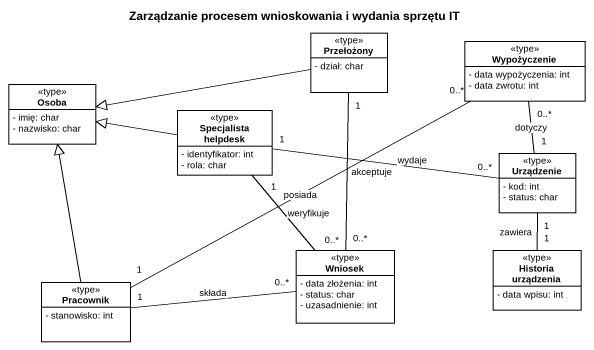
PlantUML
@startuml
title Zarządzanie procesem wnioskowania i wydania sprzętu IT
hide circle
hide empty members
skinparam classAttributeIconSize 0
class Przełożony <<type>> {
  - dział: char
}
class Wypożyczenie <<type>> {
  - data wypożyczenia: int
  - data zwrotu: int
}
class Osoba <<type>> {
  - imię: char
  - nazwisko: char
}
class "Specjalista helpdesk" as Specjalista_helpdesk <<type>> {
  - identyfikator: int
  - rola: char
}
class Urządzenie <<type>> {
  - kod: int
  - status: char
}
class Pracownik <<type>> {
  - stanowisko: int
}
class Wniosek <<type>> {
  - data złożenia: int
  - status: char
  - uzasadnienie: int
}
class "Historia urządzenia" as Historia_urządzenia <<type>> {
  - data wpisu: int
}
Przełożony -left-|> Osoba
Przełożony "1" -- "0..*" Wniosek : akceptuje
Wypożyczenie "0..*" -- "1" Urządzenie : dotyczy
Specjalista_helpdesk -left-|> Osoba
Specjalista_helpdesk "1" -right- "0..*" Urządzenie : wydaje
Specjalista_helpdesk "1" -- "0..*" Wniosek : weryfikuje
Urządzenie "1" -- "1" Historia_urządzenia : zawiera
Pracownik "1" -right- "0..*" Wypożyczenie : posiada
Pracownik -up-|> Osoba
Pracownik "1" -right- "0..*" Wniosek : składa
@enduml
